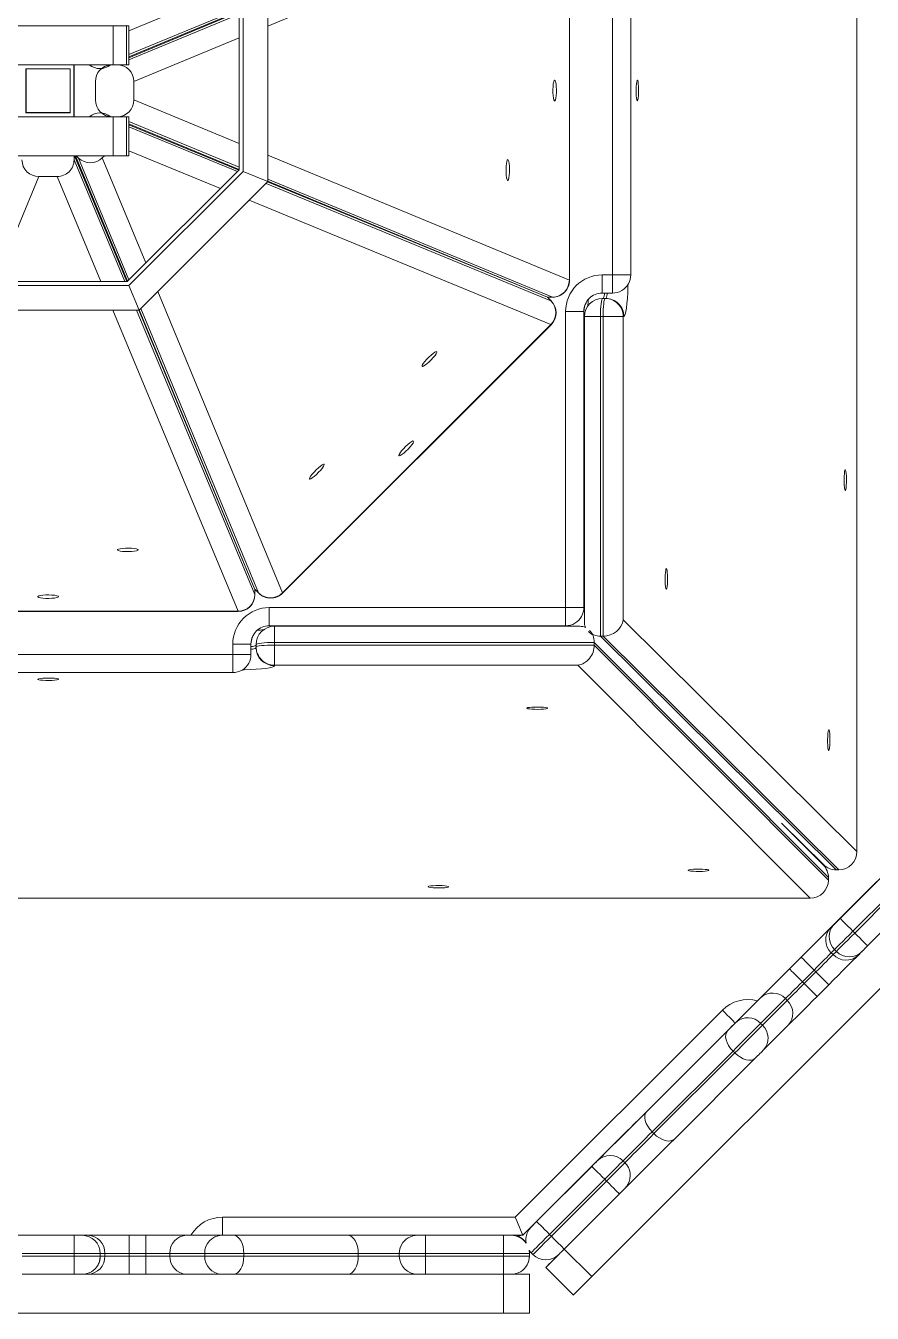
# Model space of a CAD drawing. Header units: millimetres. Extents: x -12977 to 11786, y -11805 to 10558.
# Drawn here: x -715 to -389.5, y 893.8 to 1389.2 of the extents above; entities that cross this region are included whole.
import ezdxf

# ---------------------------------------------------------------- set-up
doc = ezdxf.new("R2010")
doc.units = ezdxf.units.MM
doc.layers.add('DIKOM_ОБЪЕКТ', color=7, linetype='Continuous')

msp = doc.modelspace()

# ---------------------------------------------------------------- linework, layer by layer
at = {"layer": 'DIKOM_ОБЪЕКТ', "color": 7, "linetype": 'Continuous', "lineweight": 15}
for p, q in [((-395.424, 1657.321), (-395.424, 1071.409)), ((-505.955, 1437.307), (-621.92, 1389.071)), ((-505.955, 1291.248), (-505.955, 1437.307)), ((-505.862, 1291.249), (-505.862, 1437.307)), ((-489.375, 1293.278), (-489.375, 1435.278)), ((-482.375, 1435.279), (-482.375, 1293.279)), ((-482.375, 1293.279), (-482.375, 1435.279)), ((-675.328, 1387.247), (-640.12, 1401.804)), ((-621.92, 1329.202), (-621.92, 1399.202)), ((-633.632, 1395.317), (-675.328, 1378.078)), ((-675.328, 1377.26), (-633.054, 1394.739)), ((-632.945, 1394.486), (-675.328, 1376.857)), ((-675.328, 1376.037), (-632.945, 1393.666)), ((-632.945, 1333.761), (-632.945, 1394.63)), ((-631.427, 1333.132), (-631.426, 1395.259)), ((-966.131, 1389.147), (-681.314, 1389.146)), ((-681.314, 1389.146), (-681.314, 1374.146)), ((-676.289, 1389.147), (-675.328, 1389.168)), ((-676.289, 1389.147), (-676.289, 1374.147)), ((-675.328, 1389.168), (-675.328, 1374.168)), ((-632.945, 1384.485), (-673.408, 1367.655)), ((-966.131, 1374.147), (-681.314, 1374.146)), ((-714.947, 1372.647), (-714.948, 1355.647)), ((-697.947, 1372.647), (-714.947, 1372.647)), ((-714.875, 1372.647), (-714.875, 1355.778)), ((-697.947, 1355.647), (-697.947, 1372.647)), ((-696.447, 1354.147), (-696.448, 1374.147)), ((-696.375, 1354.278), (-696.375, 1374.146)), ((-676.289, 1374.147), (-675.328, 1374.168)), ((-688.194, 1360.687), (-688.194, 1367.655)), ((-673.408, 1360.686), (-673.408, 1367.655)), ((-673.408, 1360.686), (-632.945, 1343.907)), ((-966.131, 1354.147), (-681.314, 1354.147)), ((-716.448, 1354.147), (-696.447, 1354.147)), ((-714.948, 1355.647), (-714.875, 1355.778)), ((-714.948, 1355.647), (-697.947, 1355.647)), ((-714.875, 1355.778), (-697.948, 1355.778)), ((-696.447, 1354.147), (-696.375, 1354.278)), ((-680.303, 1354.168), (-696.436, 1354.168)), ((-681.787, 1354.171), (-679.815, 1354.171)), ((-681.787, 1354.171), (-681.781, 1354.168)), ((-681.314, 1354.147), (-681.314, 1339.146)), ((-679.81, 1354.168), (-679.815, 1354.171)), ((-676.289, 1354.147), (-675.328, 1354.168)), ((-676.289, 1354.147), (-676.289, 1339.147)), ((-675.328, 1354.168), (-675.328, 1339.168)), ((-632.945, 1334.735), (-675.328, 1352.31)), ((-675.328, 1351.492), (-632.945, 1333.917)), ((-633.045, 1333.661), (-675.328, 1351.09)), ((-675.328, 1350.271), (-633.625, 1333.081)), ((-966.131, 1339.147), (-681.314, 1339.146)), ((-696.435, 1339.147), (-696.434, 1337.551)), ((-676.129, 1290.72), (-696.278, 1339.146)), ((-695.86, 1339.146), (-675.876, 1290.829)), ((-695.553, 1339.147), (-694.683, 1338.277)), ((-675.298, 1291.407), (-694.683, 1338.277)), ((-685.545, 1338.354), (-684.753, 1339.146)), ((-685.545, 1338.354), (-668.812, 1297.894)), ((-676.289, 1339.147), (-675.328, 1339.168)), ((-640.118, 1326.588), (-675.328, 1341.101)), ((-621.92, 1339.335), (-505.955, 1291.248)), ((-696.434, 1337.551), (-676.949, 1290.72)), ((-675.986, 1290.72), (-632.945, 1333.761)), ((-675.357, 1289.201), (-631.427, 1333.132)), ((-631.427, 1333.132), (-621.92, 1329.202)), ((-709.918, 1331.144), (-726.71, 1290.72)), ((-709.918, 1331.144), (-702.951, 1331.144)), ((-686.131, 1290.72), (-702.951, 1331.144)), ((-671.417, 1279.704), (-621.92, 1329.202)), ((-622.589, 1328.532), (-513.017, 1283.368)), ((-514.411, 1284.762), (-622.009, 1329.113)), ((-512.439, 1284.764), (-621.92, 1330.163)), ((-621.92, 1329.346), (-514.41, 1284.765)), ((-513.018, 1274.198), (-629.083, 1322.039)), ((-493.375, 1293.278), (-489.375, 1293.278)), ((-482.375, 1293.279), (-482.375, 1293.279)), ((-737.485, 1289.201), (-675.357, 1289.201)), ((-736.855, 1290.719), (-675.986, 1290.72)), ((-675.357, 1289.201), (-671.417, 1279.704)), ((-505.955, 1291.248), (-505.862, 1291.249)), ((-483.242, 1289.905), (-483.242, 1289.905)), ((-664.252, 1286.87), (-616.296, 1170.92)), ((-513.017, 1283.368), (-514.411, 1284.762)), ((-514.411, 1284.762), (-514.346, 1284.719)), ((-514.41, 1284.765), (-512.439, 1284.764)), ((-514.334, 1284.749), (-514.41, 1284.765)), ((-512.952, 1283.325), (-514.346, 1284.719)), ((-514.334, 1284.749), (-512.362, 1284.749)), ((-513.017, 1283.368), (-512.952, 1283.325)), ((-512.362, 1284.749), (-512.439, 1284.764)), ((-489.375, 1286.279), (-493.375, 1286.279)), ((-493.19, 1284.279), (-492.196, 1284.279)), ((-492.964, 1284.279), (-493.19, 1284.279)), ((-491.97, 1284.279), (-492.964, 1284.279)), ((-492.196, 1284.279), (-491.97, 1284.279)), ((-741.417, 1279.704), (-671.417, 1279.704)), ((-633.347, 1163.857), (-681.548, 1279.705)), ((-672.366, 1279.704), (-626.862, 1170.341)), ((-626.862, 1172.312), (-671.545, 1279.704)), ((-671.317, 1279.805), (-626.86, 1172.313)), ((-625.466, 1170.919), (-670.739, 1280.383)), ((-507.375, 1165.279), (-507.375, 1279.278)), ((-500.375, 1279.279), (-500.375, 1165.279)), ((-500.375, 1279.279), (-500.375, 1279.279)), ((-500.374, 1165.279), (-500.375, 1279.279)), ((-616.296, 1170.92), (-513.018, 1274.198)), ((-616.231, 1170.854), (-512.952, 1274.133)), ((-513.018, 1274.198), (-512.952, 1274.133)), ((-500.19, 1277.279), (-500.19, 1159.827)), ((-492.989, 1277.278), (-493.983, 1277.278)), ((-493.983, 1277.278), (-493.983, 1154.278)), ((-492.989, 1154.278), (-492.989, 1277.278)), ((-485.241, 1277.279), (-485.241, 1160.536)), ((-485.015, 1277.279), (-485.241, 1277.279)), ((-500.375, 1261.976), (-500.19, 1262.349)), ((-626.862, 1170.341), (-626.862, 1172.312)), ((-626.862, 1172.312), (-626.846, 1172.236)), ((-626.862, 1170.341), (-626.847, 1170.264)), ((-626.86, 1172.313), (-625.466, 1170.919)), ((-626.817, 1172.248), (-626.86, 1172.313)), ((-626.847, 1170.264), (-626.846, 1172.236)), ((-626.817, 1172.248), (-625.423, 1170.854)), ((-625.423, 1170.854), (-625.466, 1170.919)), ((-616.296, 1170.92), (-616.231, 1170.854)), ((-621.375, 1165.278), (-507.375, 1165.279)), ((-500.375, 1165.279), (-500.374, 1165.279)), ((-779.405, 1163.857), (-633.347, 1163.857)), ((-779.404, 1163.764), (-633.346, 1163.764)), ((-633.347, 1163.857), (-633.346, 1163.764)), ((-501.242, 1161.905), (-501.242, 1161.905)), ((-485.241, 1160.536), (-395.424, 1071.409)), ((-507.375, 1158.279), (-621.375, 1158.279)), ((-501.924, 1158.094), (-619.375, 1158.094)), ((-604.584, 1158.094), (-604.21, 1158.279)), ((-604.581, 1158.094), (-604.207, 1158.279)), ((-497.313, 907.858), (-249.826, 1155.346)), ((-635.375, 1147.278), (-635.375, 1151.278)), ((-628.375, 1151.279), (-628.375, 1147.279)), ((-628.375, 1151.279), (-628.375, 1151.279)), ((-628.375, 1147.279), (-628.375, 1151.279)), ((-626.375, 1150.101), (-626.375, 1151.094)), ((-626.375, 1149.875), (-626.375, 1150.101)), ((-496.375, 1151.886), (-619.375, 1151.886)), ((-619.375, 1151.886), (-619.375, 1150.892)), ((-619.375, 1150.892), (-496.375, 1150.892)), ((-406.327, 1061.41), (-496.375, 1151.886)), ((-496.375, 1151.886), (-496.375, 1150.892)), ((-496.375, 1150.892), (-406.327, 1060.417)), ((-493.983, 1154.278), (-492.989, 1154.278)), ((-493.983, 1154.278), (-403.372, 1064.365)), ((-402.379, 1064.365), (-492.989, 1154.278)), ((-777.375, 1147.279), (-635.375, 1147.278)), ((-628.375, 1147.279), (-628.375, 1147.279)), ((-635.375, 1140.279), (-777.375, 1140.279)), ((-629.242, 1143.905), (-629.241, 1143.905)), ((-502.631, 1143.146), (-619.375, 1143.146)), ((-619.375, 1143.146), (-619.375, 1142.919)), ((-413.372, 1053.462), (-502.631, 1143.146)), ((-355.183, 1092.415), (-434.379, 1013.219)), ((-424.367, 1082.381), (-408.24, 1066.378)), ((-408.347, 1066.285), (-424.367, 1082.381)), ((-406.327, 1061.41), (-406.327, 1060.417)), ((-403.372, 1064.365), (-402.379, 1064.365)), ((-401.857, 1045.737), (-387.715, 1059.879)), ((-413.372, 1053.462), (-999.283, 1053.462)), ((-382.766, 1054.928), (-396.908, 1040.786)), ((-396.201, 1040.079), (-382.059, 1054.221)), ((-405.53, 1042.066), (-401.665, 1045.93)), ((-377.109, 1049.272), (-391.251, 1035.13)), ((-405.162, 1042.04), (-405.162, 1042.04)), ((-403.978, 1043.616), (-403.978, 1043.616)), ((-396.908, 1040.786), (-396.201, 1040.079)), ((-421.305, 1026.291), (-416.81, 1030.786)), ((-403.979, 1033.717), (-405.225, 1032.471)), ((-405.225, 1032.471), (-404.518, 1031.764)), ((-404.518, 1031.764), (-403.272, 1033.01)), ((-403.271, 1033.009), (-403.979, 1033.716)), ((-393.459, 1032.924), (-394.923, 1031.46)), ((-411.861, 1025.836), (-416.356, 1021.341)), ((-411.154, 1025.129), (-411.861, 1025.836)), ((-416.356, 1021.341), (-415.649, 1020.634)), ((-415.649, 1020.634), (-411.154, 1025.129)), ((-406.203, 1020.18), (-410.698, 1015.685)), ((-441.904, 1005.69), (-432.403, 1015.194)), ((-422.883, 1014.813), (-432.385, 1005.31)), ((-431.678, 1004.603), (-422.177, 1014.106)), ((-422.177, 1014.106), (-422.883, 1014.813)), ((-526.727, 930.771), (-447.106, 1010.392)), ((-442.156, 1005.443), (-523.827, 923.772)), ((-476.186, 971.41), (-445.095, 1002.499)), ((-444.277, 1003.321), (-444.277, 1003.322)), ((-432.385, 1005.31), (-431.678, 1004.603)), ((-421.796, 1004.587), (-431.297, 995.084)), ((-443.022, 994.672), (-474.113, 963.583)), ((-473.406, 962.876), (-442.316, 993.965)), ((-434.488, 991.892), (-465.579, 960.804)), ((-442.316, 993.965), (-443.022, 994.672)), ((-474.113, 963.583), (-473.406, 962.876)), ((-495.195, 952.399), (-495.194, 952.401)), ((-485.295, 952.401), (-485.296, 952.399)), ((-485.296, 952.399), (-484.589, 951.692)), ((-484.587, 951.694), (-485.295, 952.401)), ((-484.589, 951.692), (-484.587, 951.694)), ((-518.53, 929.064), (-497.317, 950.277)), ((-492.368, 945.327), (-513.581, 924.113)), ((-512.873, 923.406), (-491.66, 944.619)), ((-491.66, 944.619), (-492.368, 945.327)), ((-483.406, 943.368), (-483.404, 943.37)), ((-486.71, 939.67), (-507.924, 918.457)), ((-639.327, 930.771), (-526.727, 930.771)), ((-520.645, 926.954), (-520.651, 926.943)), ((-650.328, 923.77), (-762.328, 923.77)), ((-716.333, 923.761), (-696.333, 923.761)), ((-696.602, 923.763), (-691.134, 923.765)), ((-693.333, 923.761), (-693.333, 923.761)), ((-675.18, 923.766), (-668.823, 923.766)), ((-653.13, 923.765), (-639.698, 923.761)), ((-523.827, 923.772), (-639.327, 923.772)), ((-636.327, 923.772), (-636.327, 923.772)), ((-635.185, 923.761), (-591.212, 923.765)), ((-564.332, 923.763), (-564.333, 923.761)), ((-561.333, 923.761), (-531.333, 923.761)), ((-528.333, 923.761), (-528.327, 923.772)), ((-526.745, 923.772), (-526.745, 923.593)), ((-521.793, 925.443), (-521.834, 925.367)), ((-513.581, 924.113), (-512.873, 923.406)), ((-696.334, 916.76), (-716.334, 916.76)), ((-696.334, 915.76), (-696.334, 916.76)), ((-684.565, 916.764), (-686.333, 916.764)), ((-686.333, 916.761), (-686.333, 915.761)), ((-686.333, 916.761), (-686.333, 916.761)), ((-686.333, 915.761), (-686.333, 916.761)), ((-684.565, 915.765), (-684.565, 916.764)), ((-675.18, 916.765), (-675.18, 915.765)), ((-668.823, 916.765), (-675.18, 916.765)), ((-668.823, 915.765), (-668.823, 916.765)), ((-646.16, 916.761), (-659.592, 916.765)), ((-659.592, 916.765), (-659.592, 915.765)), ((-646.16, 915.761), (-646.16, 916.761)), ((-587.144, 916.764), (-631.117, 916.761)), ((-631.117, 916.761), (-631.117, 915.761)), ((-587.144, 915.764), (-587.144, 916.764)), ((-571.333, 915.761), (-571.333, 916.761)), ((-570.466, 920.135), (-570.887, 919.154)), ((-570.465, 920.137), (-570.466, 920.135)), ((-531.334, 916.76), (-561.334, 916.76)), ((-561.334, 916.76), (-561.334, 915.76)), ((-531.334, 915.76), (-531.334, 916.76)), ((-521.441, 917.986), (-521.333, 916.761)), ((-521.371, 917.888), (-520.651, 917.043)), ((-521.371, 917.887), (-521.292, 916.836)), ((-521.292, 916.836), (-521.333, 916.761)), ((-521.333, 916.761), (-521.333, 915.761)), ((-521.291, 915.836), (-521.292, 916.836)), ((-519.944, 916.336), (-520.651, 917.043)), ((-507.918, 918.463), (-497.313, 907.858)), ((-716.334, 915.76), (-696.334, 915.76)), ((-687.2, 912.387), (-686.855, 913.193)), ((-687.2, 912.387), (-687.2, 912.387)), ((-686.333, 915.764), (-684.565, 915.765)), ((-686.333, 915.761), (-686.333, 915.761)), ((-675.18, 915.765), (-668.823, 915.765)), ((-659.592, 915.765), (-646.16, 915.761)), ((-631.117, 915.761), (-587.144, 915.764)), ((-561.334, 915.76), (-531.334, 915.76)), ((-522.2, 912.387), (-522.159, 912.462)), ((-521.333, 915.761), (-521.291, 915.836)), ((-696.333, 908.76), (-716.333, 908.761)), ((-691.134, 908.765), (-693.117, 908.764)), ((-668.823, 908.766), (-675.18, 908.766)), ((-639.698, 908.761), (-653.13, 908.765)), ((-591.212, 908.765), (-635.185, 908.761)), ((-531.333, 908.761), (-561.333, 908.761)), ((-531.329, 893.768), (-531.329, 908.761)), ((-521.328, 908.769), (-521.329, 893.769)), ((-521.321, 908.783), (-521.328, 908.769)), ((-521.321, 893.783), (-521.321, 908.783)), ((-514.99, 911.395), (-514.982, 911.409)), ((-504.383, 900.788), (-514.99, 911.395)), ((-881.329, 893.768), (-531.329, 893.768)), ((-521.321, 893.783), (-521.329, 893.769))]:
    msp.add_line(p, q, dxfattribs=at)
at = {"layer": 'DIKOM_ОБЪЕКТ', "color": 7, "linetype": 'Continuous', "lineweight": 15, "flags": 128}
for points in [[(-709.7, 1389.149), (-709.516, 1389.149), (-708.973, 1389.149), (-708.129, 1389.149), (-707.076, 1389.149), (-705.929, 1389.149), (-704.81, 1389.149), (-703.842, 1389.149), (-703.13, 1389.149), (-702.751, 1389.149), (-702.745, 1389.149), (-703.113, 1389.149), (-703.816, 1389.149), (-704.778, 1389.149), (-705.893, 1389.149), (-707.042, 1389.149), (-708.099, 1389.149), (-708.951, 1389.149), (-709.505, 1389.149), (-709.7, 1389.149)], [(-708.916, 1389.166), (-708.732, 1389.166), (-708.189, 1389.166), (-707.346, 1389.166), (-706.293, 1389.166), (-705.145, 1389.166), (-704.027, 1389.166), (-703.059, 1389.165), (-702.347, 1389.166), (-701.967, 1389.166), (-701.961, 1389.166), (-702.33, 1389.166), (-703.033, 1389.166), (-703.994, 1389.166), (-705.11, 1389.166), (-706.258, 1389.166), (-707.316, 1389.166), (-708.167, 1389.166), (-708.721, 1389.166), (-708.916, 1389.166)], [(-681.314, 1389.146), (-680.338, 1389.146), (-679.399, 1389.146), (-678.532, 1389.147), (-677.771, 1389.147), (-677.145, 1389.147), (-676.679, 1389.147), (-676.39, 1389.147), (-676.289, 1389.147)], [(-675.328, 1389.168), (-675.419, 1389.168), (-675.699, 1389.168), (-676.157, 1389.168), (-676.775, 1389.168), (-677.529, 1389.168), (-678.392, 1389.168), (-679.328, 1389.168), (-680.303, 1389.168)], [(-681.314, 1374.146), (-680.338, 1374.147), (-679.399, 1374.147), (-678.532, 1374.146), (-677.771, 1374.147), (-677.146, 1374.147), (-676.679, 1374.147), (-676.39, 1374.147), (-676.289, 1374.147)], [(-511.602, 1368.274), (-511.8, 1368.096), (-511.982, 1367.579), (-512.129, 1366.768), (-512.229, 1365.735), (-512.274, 1364.573), (-512.259, 1363.384), (-512.186, 1362.274), (-512.06, 1361.342), (-511.894, 1360.67), (-511.702, 1360.319), (-511.501, 1360.319), (-511.309, 1360.67), (-511.143, 1361.342), (-511.018, 1362.274), (-510.944, 1363.384), (-510.929, 1364.573), (-510.974, 1365.736), (-511.075, 1366.768), (-511.222, 1367.579), (-511.403, 1368.096), (-511.602, 1368.274)], [(-479.805, 1368.284), (-479.938, 1368.106), (-480.06, 1367.589), (-480.159, 1366.778), (-480.226, 1365.745), (-480.257, 1364.583), (-480.247, 1363.394), (-480.197, 1362.284), (-480.113, 1361.352), (-480.001, 1360.68), (-479.873, 1360.329), (-479.737, 1360.329), (-479.608, 1360.681), (-479.496, 1361.352), (-479.412, 1362.285), (-479.363, 1363.395), (-479.353, 1364.584), (-479.383, 1365.746), (-479.451, 1366.779), (-479.55, 1367.589), (-479.671, 1368.107), (-479.805, 1368.284)], [(-710.2, 1355.649), (-710.022, 1355.649), (-709.505, 1355.649), (-708.694, 1355.649), (-707.662, 1355.649), (-706.499, 1355.648), (-705.31, 1355.648), (-704.2, 1355.649), (-703.268, 1355.649), (-702.596, 1355.649), (-702.245, 1355.649), (-702.245, 1355.649), (-702.596, 1355.649), (-703.267, 1355.649), (-704.2, 1355.649), (-705.31, 1355.649), (-706.498, 1355.649), (-707.661, 1355.649), (-708.694, 1355.649), (-709.505, 1355.649), (-710.022, 1355.649), (-710.2, 1355.649)], [(-709.416, 1355.666), (-709.239, 1355.666), (-708.721, 1355.666), (-707.91, 1355.665), (-706.878, 1355.665), (-705.715, 1355.665), (-704.526, 1355.665), (-703.417, 1355.666), (-702.484, 1355.666), (-701.813, 1355.666), (-701.461, 1355.666), (-701.461, 1355.666), (-701.812, 1355.666), (-702.484, 1355.666), (-703.416, 1355.666), (-704.526, 1355.666), (-705.715, 1355.666), (-706.877, 1355.666), (-707.91, 1355.666), (-708.721, 1355.666), (-709.238, 1355.666), (-709.416, 1355.666)], [(-681.314, 1354.147), (-680.338, 1354.146), (-679.399, 1354.146), (-678.532, 1354.147), (-677.771, 1354.147), (-677.145, 1354.147), (-676.679, 1354.147), (-676.39, 1354.147), (-676.289, 1354.147)], [(-675.328, 1354.168), (-675.419, 1354.168), (-675.699, 1354.168), (-676.157, 1354.168), (-676.775, 1354.168), (-677.529, 1354.168), (-678.391, 1354.168), (-679.328, 1354.168), (-680.303, 1354.168)], [(-681.314, 1339.146), (-680.338, 1339.147), (-679.399, 1339.146), (-678.532, 1339.147), (-677.771, 1339.147), (-677.145, 1339.147), (-676.679, 1339.147), (-676.39, 1339.147), (-676.289, 1339.147)], [(-529.621, 1337.642), (-529.82, 1337.464), (-530.001, 1336.946), (-530.148, 1336.135), (-530.249, 1335.103), (-530.293, 1333.94), (-530.278, 1332.751), (-530.205, 1331.641), (-530.08, 1330.709), (-529.914, 1330.037), (-529.722, 1329.686), (-529.521, 1329.686), (-529.329, 1330.038), (-529.163, 1330.71), (-529.037, 1331.642), (-528.964, 1332.752), (-528.949, 1333.941), (-528.994, 1335.103), (-529.094, 1336.136), (-529.241, 1336.947), (-529.422, 1337.464), (-529.621, 1337.642)], [(-493.375, 1293.278), (-493.375, 1291.913), (-493.375, 1290.6), (-493.375, 1289.39), (-493.375, 1288.329), (-493.375, 1287.459), (-493.375, 1286.812), (-493.375, 1286.414), (-493.375, 1286.279)], [(-489.375, 1293.278), (-488.01, 1293.278), (-486.696, 1293.278), (-485.486, 1293.279), (-484.425, 1293.279), (-483.555, 1293.279), (-482.908, 1293.279), (-482.509, 1293.279), (-482.375, 1293.279)], [(-489.375, 1293.278), (-489.375, 1291.913), (-489.375, 1290.6), (-489.375, 1289.39), (-489.375, 1288.329), (-489.375, 1287.459), (-489.375, 1286.812), (-489.375, 1286.414), (-489.375, 1286.279)], [(-483.441, 1289.565), (-483.453, 1288.85), (-483.525, 1286.492), (-483.642, 1284.281), (-483.8, 1282.281), (-483.996, 1280.556), (-484.222, 1279.156), (-484.472, 1278.124), (-484.74, 1277.492), (-485.015, 1277.279)], [(-493.19, 1284.279), (-493.345, 1284.145), (-493.493, 1283.746), (-493.63, 1283.099), (-493.751, 1282.228), (-493.849, 1281.167), (-493.922, 1279.957), (-493.967, 1278.644), (-493.983, 1277.278)], [(-492.989, 1277.278), (-492.974, 1278.644), (-492.929, 1279.957), (-492.856, 1281.167), (-492.757, 1282.228), (-492.637, 1283.099), (-492.5, 1283.746), (-492.351, 1284.144), (-492.196, 1284.279)], [(-507.375, 1279.278), (-506.01, 1279.278), (-504.696, 1279.278), (-503.486, 1279.279), (-502.425, 1279.279), (-501.555, 1279.279), (-500.908, 1279.279), (-500.509, 1279.279), (-500.375, 1279.279)], [(-493.983, 1277.278), (-495.325, 1277.278), (-496.584, 1277.278), (-497.713, 1277.278), (-498.668, 1277.279), (-499.413, 1277.279), (-499.919, 1277.279), (-500.166, 1277.279), (-500.19, 1277.279)], [(-492.989, 1277.278), (-491.617, 1277.278), (-490.267, 1277.278), (-488.992, 1277.278), (-487.839, 1277.278), (-486.854, 1277.279), (-486.074, 1277.279), (-485.53, 1277.279), (-485.241, 1277.279)], [(-556.913, 1263.753), (-557.179, 1263.768), (-557.673, 1263.53), (-558.351, 1263.06), (-559.152, 1262.401), (-560.006, 1261.611), (-560.836, 1260.759), (-561.569, 1259.923), (-562.139, 1259.175), (-562.497, 1258.583), (-562.61, 1258.199), (-562.468, 1258.057), (-562.083, 1258.17), (-561.491, 1258.527), (-560.743, 1259.098), (-559.906, 1259.831), (-559.055, 1260.661), (-558.264, 1261.515), (-557.605, 1262.316), (-557.136, 1262.993), (-556.898, 1263.487), (-556.913, 1263.753)], [(-565.822, 1229.375), (-566.088, 1229.39), (-566.582, 1229.152), (-567.26, 1228.682), (-568.06, 1228.023), (-568.914, 1227.233), (-569.744, 1226.381), (-570.477, 1225.545), (-571.048, 1224.797), (-571.405, 1224.205), (-571.518, 1223.821), (-571.376, 1223.679), (-570.992, 1223.792), (-570.399, 1224.149), (-569.651, 1224.72), (-568.815, 1225.453), (-567.963, 1226.283), (-567.173, 1227.137), (-566.514, 1227.938), (-566.045, 1228.615), (-565.807, 1229.109), (-565.822, 1229.375)], [(-600.218, 1220.449), (-600.484, 1220.463), (-600.978, 1220.225), (-601.655, 1219.756), (-602.457, 1219.097), (-603.31, 1218.306), (-604.14, 1217.455), (-604.873, 1216.618), (-605.444, 1215.871), (-605.801, 1215.278), (-605.914, 1214.894), (-605.772, 1214.752), (-605.388, 1214.865), (-604.795, 1215.223), (-604.047, 1215.793), (-603.21, 1216.527), (-602.359, 1217.357), (-601.569, 1218.21), (-600.91, 1219.011), (-600.44, 1219.689), (-600.203, 1220.183), (-600.218, 1220.449)], [(-399.841, 1218.361), (-399.975, 1218.183), (-400.096, 1217.666), (-400.196, 1216.855), (-400.263, 1215.822), (-400.293, 1214.659), (-400.283, 1213.47), (-400.233, 1212.36), (-400.149, 1211.428), (-400.038, 1210.757), (-399.909, 1210.406), (-399.773, 1210.406), (-399.645, 1210.757), (-399.533, 1211.429), (-399.449, 1212.361), (-399.399, 1213.471), (-399.389, 1214.66), (-399.419, 1215.823), (-399.487, 1216.855), (-399.586, 1217.666), (-399.708, 1218.183), (-399.841, 1218.361)], [(-671.763, 1187.5), (-671.941, 1187.698), (-672.458, 1187.879), (-673.269, 1188.026), (-674.302, 1188.127), (-675.464, 1188.171), (-676.653, 1188.156), (-677.763, 1188.083), (-678.695, 1187.958), (-679.367, 1187.792), (-679.718, 1187.6), (-679.719, 1187.399), (-679.367, 1187.208), (-678.695, 1187.042), (-677.763, 1186.917), (-676.653, 1186.843), (-675.464, 1186.828), (-674.301, 1186.873), (-673.269, 1186.973), (-672.458, 1187.12), (-671.941, 1187.301), (-671.763, 1187.5)], [(-468.658, 1180.281), (-468.791, 1180.103), (-468.913, 1179.586), (-469.012, 1178.775), (-469.079, 1177.742), (-469.109, 1176.58), (-469.099, 1175.391), (-469.05, 1174.281), (-468.966, 1173.349), (-468.854, 1172.677), (-468.725, 1172.326), (-468.59, 1172.326), (-468.461, 1172.678), (-468.349, 1173.349), (-468.265, 1174.282), (-468.216, 1175.392), (-468.206, 1176.581), (-468.236, 1177.743), (-468.303, 1178.776), (-468.402, 1179.587), (-468.524, 1180.104), (-468.658, 1180.281)], [(-702.378, 1169.498), (-702.555, 1169.696), (-703.073, 1169.877), (-703.884, 1170.025), (-704.917, 1170.125), (-706.079, 1170.17), (-707.268, 1170.155), (-708.378, 1170.081), (-709.31, 1169.956), (-709.982, 1169.79), (-710.333, 1169.598), (-710.333, 1169.398), (-709.982, 1169.206), (-709.31, 1169.04), (-708.377, 1168.915), (-707.267, 1168.841), (-706.078, 1168.826), (-704.916, 1168.871), (-703.884, 1168.971), (-703.072, 1169.118), (-702.555, 1169.3), (-702.378, 1169.498)], [(-621.375, 1165.278), (-621.375, 1163.913), (-621.375, 1162.6), (-621.375, 1161.39), (-621.375, 1160.329), (-621.375, 1159.459), (-621.375, 1158.812), (-621.375, 1158.414), (-621.375, 1158.279)], [(-507.375, 1165.279), (-506.009, 1165.278), (-504.696, 1165.278), (-503.486, 1165.279), (-502.425, 1165.279), (-501.555, 1165.279), (-500.908, 1165.279), (-500.509, 1165.279), (-500.375, 1165.279)], [(-507.375, 1165.279), (-507.375, 1163.913), (-507.375, 1162.6), (-507.375, 1161.39), (-507.375, 1160.329), (-507.375, 1159.459), (-507.375, 1158.812), (-507.375, 1158.414), (-507.375, 1158.279)], [(-619.375, 1151.886), (-619.375, 1153.227), (-619.375, 1154.487), (-619.375, 1155.616), (-619.375, 1156.572), (-619.375, 1157.317), (-619.375, 1157.823), (-619.375, 1158.07), (-619.375, 1158.094)], [(-635.375, 1151.278), (-634.009, 1151.278), (-632.696, 1151.278), (-631.486, 1151.279), (-630.425, 1151.279), (-629.555, 1151.279), (-628.908, 1151.279), (-628.509, 1151.279), (-628.375, 1151.279)], [(-619.375, 1151.886), (-620.741, 1151.871), (-622.054, 1151.826), (-623.264, 1151.753), (-624.325, 1151.654), (-625.195, 1151.534), (-625.842, 1151.397), (-626.24, 1151.249), (-626.375, 1151.094)], [(-626.375, 1150.101), (-626.24, 1150.255), (-625.842, 1150.404), (-625.195, 1150.54), (-624.325, 1150.66), (-623.264, 1150.759), (-622.054, 1150.832), (-620.741, 1150.877), (-619.375, 1150.892)], [(-619.375, 1150.892), (-619.375, 1149.52), (-619.375, 1148.171), (-619.375, 1146.895), (-619.375, 1145.743), (-619.375, 1144.758), (-619.375, 1143.978), (-619.375, 1143.434), (-619.375, 1143.146)], [(-635.375, 1147.278), (-634.01, 1147.278), (-632.696, 1147.278), (-631.486, 1147.279), (-630.425, 1147.279), (-629.554, 1147.279), (-628.908, 1147.279), (-628.509, 1147.279), (-628.375, 1147.279)], [(-635.375, 1147.278), (-635.375, 1145.913), (-635.375, 1144.6), (-635.375, 1143.389), (-635.375, 1142.329), (-635.375, 1141.458), (-635.375, 1140.812), (-635.375, 1140.414), (-635.375, 1140.279)], [(-619.375, 1142.919), (-619.587, 1142.644), (-620.219, 1142.378), (-621.25, 1142.128), (-622.649, 1141.902), (-624.375, 1141.706), (-626.374, 1141.548), (-628.586, 1141.432), (-630.943, 1141.36), (-631.657, 1141.348)], [(-702.372, 1137.717), (-702.55, 1137.85), (-703.067, 1137.972), (-703.878, 1138.071), (-704.911, 1138.138), (-706.073, 1138.168), (-707.262, 1138.158), (-708.372, 1138.109), (-709.304, 1138.025), (-709.976, 1137.913), (-710.327, 1137.784), (-710.327, 1137.65), (-709.976, 1137.521), (-709.304, 1137.409), (-708.372, 1137.325), (-707.262, 1137.276), (-706.073, 1137.266), (-704.91, 1137.296), (-703.878, 1137.363), (-703.067, 1137.462), (-702.55, 1137.584), (-702.372, 1137.717)], [(-514.352, 1126.586), (-514.53, 1126.72), (-515.048, 1126.841), (-515.858, 1126.94), (-516.891, 1127.007), (-518.054, 1127.037), (-519.243, 1127.027), (-520.353, 1126.978), (-521.285, 1126.894), (-521.956, 1126.783), (-522.308, 1126.654), (-522.308, 1126.519), (-521.956, 1126.39), (-521.284, 1126.279), (-520.352, 1126.195), (-519.242, 1126.145), (-518.053, 1126.135), (-516.891, 1126.165), (-515.858, 1126.233), (-515.047, 1126.332), (-514.53, 1126.453), (-514.352, 1126.586)], [(-406.185, 1118.29), (-406.319, 1118.112), (-406.44, 1117.594), (-406.54, 1116.784), (-406.607, 1115.751), (-406.637, 1114.588), (-406.627, 1113.399), (-406.578, 1112.29), (-406.493, 1111.357), (-406.382, 1110.686), (-406.253, 1110.335), (-406.118, 1110.335), (-405.989, 1110.686), (-405.877, 1111.358), (-405.793, 1112.29), (-405.744, 1113.4), (-405.734, 1114.589), (-405.763, 1115.752), (-405.831, 1116.784), (-405.93, 1117.595), (-406.052, 1118.112), (-406.185, 1118.29)], [(-452.268, 1064.207), (-452.446, 1064.341), (-452.963, 1064.462), (-453.774, 1064.561), (-454.807, 1064.628), (-455.969, 1064.658), (-457.158, 1064.648), (-458.268, 1064.599), (-459.2, 1064.515), (-459.872, 1064.403), (-460.223, 1064.274), (-460.224, 1064.14), (-459.872, 1064.011), (-459.2, 1063.899), (-458.268, 1063.815), (-457.158, 1063.766), (-455.969, 1063.756), (-454.807, 1063.786), (-453.774, 1063.853), (-452.963, 1063.952), (-452.446, 1064.074), (-452.268, 1064.207)], [(-552.33, 1057.872), (-552.508, 1058.006), (-553.025, 1058.127), (-553.836, 1058.226), (-554.869, 1058.293), (-556.031, 1058.323), (-557.22, 1058.313), (-558.33, 1058.264), (-559.262, 1058.18), (-559.934, 1058.069), (-560.285, 1057.94), (-560.285, 1057.805), (-559.933, 1057.676), (-559.262, 1057.565), (-558.33, 1057.48), (-557.22, 1057.431), (-556.03, 1057.421), (-554.868, 1057.451), (-553.836, 1057.519), (-553.025, 1057.617), (-552.507, 1057.739), (-552.33, 1057.872)], [(-403.978, 1043.616), (-403.938, 1043.656), (-403.817, 1043.777), (-403.621, 1043.973), (-403.357, 1044.237), (-403.036, 1044.558), (-402.669, 1044.925), (-402.271, 1045.322), (-401.857, 1045.737)], [(-401.18, 1046.414), (-401.415, 1046.18), (-401.941, 1045.653), (-402.647, 1044.947), (-403.521, 1044.074)], [(-401.857, 1045.737), (-401.762, 1045.641), (-401.481, 1045.359), (-401.023, 1044.902), (-400.408, 1044.286), (-399.658, 1043.536), (-398.802, 1042.68), (-397.874, 1041.752), (-396.908, 1040.786)], [(-400.949, 1046.646), (-400.931, 1046.664), (-401.076, 1046.518), (-401.18, 1046.414)], [(-416.81, 1030.786), (-414.987, 1032.61), (-413.205, 1034.391), (-411.508, 1036.088), (-409.933, 1037.663), (-408.517, 1039.079), (-407.293, 1040.303), (-406.29, 1041.306), (-405.53, 1042.066)], [(-403.978, 1043.616), (-404.849, 1042.555), (-405.163, 1042.037)], [(-403.978, 1043.616), (-404.849, 1042.555), (-405.162, 1042.04)], [(-396.908, 1040.786), (-398.288, 1039.407), (-399.614, 1038.08), (-400.836, 1036.858), (-401.908, 1035.786), (-402.787, 1034.907), (-403.441, 1034.254), (-403.843, 1033.852), (-403.979, 1033.716)], [(-403.271, 1033.009), (-403.136, 1033.145), (-402.733, 1033.547), (-402.08, 1034.2), (-401.201, 1035.079), (-400.129, 1036.151), (-398.907, 1037.373), (-397.58, 1038.699), (-396.201, 1040.079)], [(-396.201, 1040.079), (-395.235, 1039.113), (-394.307, 1038.185), (-393.451, 1037.329), (-392.701, 1036.579), (-392.085, 1035.964), (-391.628, 1035.506), (-391.346, 1035.225), (-391.251, 1035.13)], [(-416.81, 1030.786), (-416.715, 1030.691), (-416.433, 1030.409), (-415.976, 1029.952), (-415.361, 1029.336), (-414.61, 1028.586), (-413.755, 1027.73), (-412.826, 1026.802), (-411.861, 1025.836)], [(-405.225, 1032.471), (-405.672, 1032.024), (-406.263, 1031.434), (-406.983, 1030.714), (-407.815, 1029.881), (-408.742, 1028.955), (-409.741, 1027.956), (-410.788, 1026.908), (-411.861, 1025.836)], [(-411.154, 1025.129), (-410.081, 1026.201), (-409.033, 1027.249), (-408.035, 1028.247), (-407.108, 1029.174), (-406.275, 1030.007), (-405.555, 1030.726), (-404.965, 1031.317), (-404.518, 1031.764)], [(-394.923, 1031.46), (-395.683, 1030.7), (-396.687, 1029.696), (-397.911, 1028.472), (-399.326, 1027.057), (-400.901, 1025.482), (-402.599, 1023.784), (-404.38, 1022.003), (-406.203, 1020.18)], [(-391.251, 1035.13), (-391.665, 1034.716), (-392.063, 1034.318), (-392.429, 1033.951), (-392.751, 1033.63), (-393.014, 1033.366), (-393.211, 1033.17), (-393.331, 1033.049), (-393.372, 1033.009)], [(-432.403, 1015.194), (-431.606, 1015.99), (-430.586, 1017.01), (-429.367, 1018.229), (-427.974, 1019.622), (-426.437, 1021.16), (-424.789, 1022.807), (-423.066, 1024.53), (-421.305, 1026.291)], [(-421.305, 1026.291), (-421.21, 1026.196), (-420.928, 1025.914), (-420.471, 1025.457), (-419.855, 1024.841), (-419.106, 1024.091), (-418.25, 1023.235), (-417.321, 1022.306), (-416.356, 1021.341)], [(-416.356, 1021.341), (-417.392, 1020.305), (-418.405, 1019.291), (-419.374, 1018.322), (-420.279, 1017.418), (-421.098, 1016.598), (-421.815, 1015.881), (-422.415, 1015.281), (-422.883, 1014.813)], [(-422.177, 1014.106), (-421.708, 1014.574), (-421.108, 1015.174), (-420.391, 1015.891), (-419.571, 1016.711), (-418.667, 1017.615), (-417.698, 1018.584), (-416.684, 1019.598), (-415.649, 1020.634)], [(-415.649, 1020.634), (-414.683, 1019.668), (-413.754, 1018.74), (-412.898, 1017.884), (-412.148, 1017.134), (-411.533, 1016.519), (-411.076, 1016.061), (-410.794, 1015.78), (-410.698, 1015.685)], [(-411.154, 1025.129), (-410.188, 1024.163), (-409.259, 1023.235), (-408.404, 1022.379), (-407.653, 1021.629), (-407.038, 1021.013), (-406.58, 1020.556), (-406.299, 1020.275), (-406.203, 1020.18)], [(-410.698, 1015.685), (-412.459, 1013.924), (-414.182, 1012.201), (-415.83, 1010.553), (-417.367, 1009.016), (-418.76, 1007.622), (-419.98, 1006.403), (-420.999, 1005.384), (-421.796, 1004.587)], [(-434.379, 1013.219), (-436.098, 1011.5), (-437.765, 1009.834), (-439.329, 1008.27), (-440.742, 1006.857), (-441.962, 1005.636), (-442.952, 1004.647), (-443.681, 1003.918), (-444.127, 1003.472), (-444.277, 1003.321)], [(-442.156, 1005.443), (-442.251, 1005.538), (-442.533, 1005.819), (-442.991, 1006.277), (-443.606, 1006.892), (-444.356, 1007.642), (-445.212, 1008.498), (-446.14, 1009.426), (-447.106, 1010.392)], [(-445.095, 1002.499), (-444.68, 1002.914), (-444.224, 1003.371), (-443.749, 1003.845), (-443.28, 1004.314), (-442.84, 1004.754), (-442.452, 1005.142), (-442.134, 1005.46), (-441.904, 1005.69)], [(-445.095, 1002.499), (-445.561, 1001.843), (-445.82, 1001.021), (-445.859, 1000.066), (-445.68, 999.015), (-445.288, 997.907), (-444.698, 996.785), (-443.933, 995.693), (-443.022, 994.672)], [(-432.385, 1005.31), (-433.054, 1004.641), (-433.955, 1003.739), (-435.053, 1002.641), (-436.305, 1001.39), (-437.66, 1000.035), (-439.064, 998.63), (-440.463, 997.231), (-441.8, 995.894), (-443.022, 994.672)], [(-442.316, 993.965), (-441.093, 995.187), (-439.756, 996.524), (-438.357, 997.923), (-436.953, 999.328), (-435.598, 1000.683), (-434.346, 1001.934), (-433.248, 1003.032), (-432.346, 1003.934), (-431.678, 1004.603)], [(-442.316, 993.965), (-441.295, 993.054), (-440.202, 992.29), (-439.081, 991.7), (-437.973, 991.307), (-436.921, 991.128), (-435.966, 991.168), (-435.145, 991.426), (-434.488, 991.892)], [(-431.297, 995.084), (-431.528, 994.853), (-431.846, 994.536), (-432.234, 994.147), (-432.673, 993.707), (-433.142, 993.239), (-433.617, 992.764), (-434.073, 992.308), (-434.488, 991.892)], [(-495.194, 952.401), (-495.066, 952.529), (-494.684, 952.911), (-494.058, 953.537), (-493.2, 954.396), (-492.127, 955.468), (-490.865, 956.731), (-489.438, 958.158), (-487.878, 959.718), (-486.218, 961.378), (-484.493, 963.103), (-482.74, 964.856), (-480.996, 966.6), (-479.298, 968.297), (-477.684, 969.912), (-476.186, 971.41)], [(-476.186, 971.41), (-476.652, 970.754), (-476.91, 969.932), (-476.95, 968.977), (-476.77, 967.926), (-476.378, 966.818), (-475.788, 965.696), (-475.023, 964.604), (-474.113, 963.583)], [(-474.113, 963.583), (-475.333, 962.363), (-476.667, 961.029), (-478.062, 959.634), (-479.464, 958.232), (-480.817, 956.879), (-482.067, 955.628), (-483.166, 954.53), (-484.069, 953.627), (-484.741, 952.955), (-485.155, 952.541), (-485.295, 952.401)], [(-484.587, 951.694), (-484.448, 951.834), (-484.033, 952.248), (-483.362, 952.92), (-482.459, 953.823), (-481.361, 954.921), (-480.11, 956.172), (-478.757, 957.524), (-477.355, 958.926), (-475.96, 960.322), (-474.626, 961.656), (-473.406, 962.876)], [(-473.406, 962.876), (-472.385, 961.965), (-471.293, 961.201), (-470.171, 960.611), (-469.063, 960.219), (-468.012, 960.039), (-467.057, 960.079), (-466.235, 960.337), (-465.579, 960.804)], [(-465.579, 960.804), (-467.077, 959.306), (-468.692, 957.691), (-470.389, 955.993), (-472.133, 954.249), (-473.887, 952.496), (-475.612, 950.771), (-477.272, 949.111), (-478.831, 947.551), (-480.258, 946.124), (-481.521, 944.862), (-482.593, 943.789), (-483.451, 942.931), (-484.078, 942.304), (-484.459, 941.923), (-484.588, 941.794)], [(-497.317, 950.277), (-496.903, 950.691), (-496.505, 951.089), (-496.138, 951.456), (-495.817, 951.777), (-495.553, 952.041), (-495.357, 952.237), (-495.236, 952.358), (-495.195, 952.399)], [(-485.296, 952.399), (-485.432, 952.263), (-485.834, 951.86), (-486.488, 951.207), (-487.367, 950.327), (-488.439, 949.255), (-489.661, 948.033), (-490.988, 946.706), (-492.368, 945.327)], [(-491.66, 944.619), (-490.281, 945.999), (-488.954, 947.326), (-487.732, 948.548), (-486.66, 949.62), (-485.781, 950.499), (-485.127, 951.153), (-484.725, 951.555), (-484.589, 951.692)], [(-497.317, 950.277), (-497.222, 950.182), (-496.94, 949.9), (-496.483, 949.443), (-495.867, 948.827), (-495.117, 948.077), (-494.262, 947.221), (-493.333, 946.292), (-492.368, 945.327)], [(-491.66, 944.619), (-490.695, 943.654), (-489.766, 942.725), (-488.91, 941.87), (-488.16, 941.12), (-487.545, 940.504), (-487.087, 940.047), (-486.806, 939.766), (-486.71, 939.67)], [(-484.589, 941.792), (-484.629, 941.751), (-484.75, 941.631), (-484.946, 941.434), (-485.21, 941.171), (-485.531, 940.849), (-485.898, 940.482), (-486.296, 940.084), (-486.71, 939.67)], [(-483.406, 943.368), (-483.718, 942.853), (-484.589, 941.792)], [(-639.327, 923.772), (-639.327, 923.907), (-639.327, 924.305), (-639.327, 924.951), (-639.327, 925.822), (-639.327, 926.883), (-639.327, 928.093), (-639.327, 929.406), (-639.327, 930.771)], [(-520.651, 926.943), (-521.522, 925.882), (-521.836, 925.365)], [(-521.793, 925.443), (-521.48, 925.958), (-520.967, 926.633)], [(-520.651, 926.943), (-520.61, 926.984), (-520.49, 927.104), (-520.294, 927.3), (-520.03, 927.564), (-519.709, 927.886), (-519.342, 928.252), (-518.944, 928.65), (-518.53, 929.064)], [(-518.53, 929.064), (-518.435, 928.969), (-518.154, 928.687), (-517.696, 928.229), (-517.081, 927.614), (-516.331, 926.863), (-515.475, 926.007), (-514.546, 925.079), (-513.581, 924.113)], [(-697.588, 923.762), (-697.64, 923.762), (-697.568, 923.763), (-697.371, 923.763)], [(-693.98, 923.761), (-695.215, 923.762), (-696.214, 923.762), (-696.957, 923.762), (-697.436, 923.762), (-697.588, 923.762)], [(-697.371, 923.763), (-697.22, 923.763), (-696.602, 923.763)], [(-696.333, 923.761), (-696.333, 923.626), (-696.333, 923.227), (-696.333, 922.58), (-696.334, 921.71), (-696.334, 920.649), (-696.334, 919.439), (-696.334, 918.125), (-696.334, 916.76)], [(-696.333, 923.761), (-695.748, 923.761), (-695.185, 923.761), (-694.667, 923.761), (-694.212, 923.761), (-693.839, 923.761), (-693.561, 923.761), (-693.391, 923.761), (-693.333, 923.761)], [(-691.134, 923.765), (-690.059, 923.765), (-688.639, 923.765), (-686.908, 923.766), (-684.906, 923.766), (-682.678, 923.766), (-680.277, 923.766), (-677.758, 923.766), (-675.18, 923.766)], [(-675.18, 923.766), (-675.18, 923.631), (-675.18, 923.233), (-675.18, 922.586), (-675.18, 921.715), (-675.18, 920.654), (-675.18, 919.444), (-675.18, 918.131), (-675.18, 916.765)], [(-668.823, 923.766), (-666.333, 923.766), (-663.896, 923.766), (-661.566, 923.766), (-659.392, 923.766), (-657.422, 923.766), (-655.698, 923.765), (-654.257, 923.765), (-653.13, 923.765)], [(-668.823, 923.766), (-668.823, 923.631), (-668.823, 923.233), (-668.823, 922.586), (-668.823, 921.715), (-668.823, 920.654), (-668.823, 919.444), (-668.823, 918.131), (-668.823, 916.765)], [(-636.327, 923.772), (-636.54, 923.772), (-637.172, 923.771), (-638.203, 923.771), (-639.603, 923.771), (-641.329, 923.771), (-643.328, 923.771), (-645.54, 923.771), (-647.897, 923.771), (-650.328, 923.77)], [(-639.698, 923.761), (-639.372, 923.761), (-638.923, 923.761), (-638.374, 923.761), (-637.752, 923.761), (-637.089, 923.761), (-636.418, 923.761), (-635.772, 923.761), (-635.185, 923.761)], [(-635.185, 923.761), (-634.392, 923.627), (-633.628, 923.228), (-632.925, 922.581), (-632.308, 921.71), (-631.802, 920.65), (-631.426, 919.439), (-631.195, 918.126), (-631.117, 916.761)], [(-591.212, 923.765), (-589.093, 923.765), (-586.809, 923.765), (-584.408, 923.765), (-581.942, 923.765), (-579.463, 923.765), (-577.024, 923.765), (-574.676, 923.765), (-572.47, 923.765), (-570.453, 923.765), (-568.667, 923.764), (-567.151, 923.764), (-565.938, 923.764), (-565.052, 923.764), (-564.513, 923.763), (-564.332, 923.763)], [(-591.212, 923.765), (-590.418, 923.63), (-589.655, 923.232), (-588.952, 922.585), (-588.336, 921.714), (-587.829, 920.653), (-587.453, 919.443), (-587.222, 918.13), (-587.144, 916.764)], [(-564.333, 923.761), (-564.276, 923.761), (-564.105, 923.761), (-563.828, 923.761), (-563.455, 923.761), (-563, 923.761), (-562.481, 923.761), (-561.919, 923.761), (-561.333, 923.761)], [(-561.333, 923.761), (-561.333, 923.626), (-561.333, 923.227), (-561.334, 922.581), (-561.334, 921.71), (-561.334, 920.649), (-561.334, 919.439), (-561.334, 918.125), (-561.334, 916.76)], [(-531.333, 923.761), (-531.333, 923.626), (-531.333, 923.227), (-531.333, 922.58), (-531.333, 921.71), (-531.334, 920.649), (-531.334, 919.439), (-531.334, 918.125), (-531.334, 916.76)], [(-531.333, 923.761), (-530.748, 923.761), (-530.185, 923.761), (-529.666, 923.761), (-529.212, 923.761), (-528.839, 923.761), (-528.561, 923.761), (-528.391, 923.761), (-528.333, 923.761)], [(-513.581, 924.113), (-514.96, 922.734), (-516.286, 921.407), (-517.509, 920.185), (-518.58, 919.114), (-519.46, 918.234), (-520.113, 917.581), (-520.516, 917.179), (-520.651, 917.043)], [(-519.944, 916.336), (-519.808, 916.472), (-519.406, 916.874), (-518.752, 917.527), (-517.873, 918.407), (-516.802, 919.478), (-515.58, 920.701), (-514.253, 922.027), (-512.873, 923.406)], [(-512.873, 923.406), (-511.908, 922.441), (-510.979, 921.512), (-510.123, 920.656), (-509.374, 919.907), (-508.758, 919.291), (-508.3, 918.834), (-508.019, 918.552), (-507.924, 918.457)], [(-686.333, 916.761), (-686.525, 916.761), (-687.095, 916.761), (-688.019, 916.76), (-689.263, 916.76), (-690.778, 916.76), (-692.507, 916.76), (-694.383, 916.76), (-696.334, 916.76)], [(-675.18, 916.765), (-676.697, 916.765), (-678.179, 916.765), (-679.591, 916.765), (-680.902, 916.765), (-682.079, 916.765), (-683.098, 916.765), (-683.933, 916.765), (-684.565, 916.764)], [(-659.592, 916.765), (-660.255, 916.765), (-661.103, 916.765), (-662.117, 916.765), (-663.276, 916.765), (-664.555, 916.765), (-665.925, 916.765), (-667.358, 916.765), (-668.823, 916.765)], [(-631.117, 916.761), (-632.846, 916.761), (-634.737, 916.76), (-636.715, 916.76), (-638.702, 916.76), (-640.618, 916.761), (-642.387, 916.761), (-643.94, 916.761), (-645.214, 916.761), (-646.16, 916.761)], [(-571.332, 916.763), (-571.53, 916.763), (-572.115, 916.764), (-573.064, 916.764), (-574.341, 916.764), (-575.894, 916.764), (-577.662, 916.764), (-579.576, 916.764), (-581.558, 916.764), (-583.532, 916.764), (-585.419, 916.764), (-587.144, 916.764)], [(-561.334, 916.76), (-563.285, 916.76), (-565.16, 916.76), (-566.889, 916.76), (-568.405, 916.76), (-569.648, 916.76), (-570.572, 916.76), (-571.141, 916.761), (-571.333, 916.761)], [(-521.333, 916.761), (-521.525, 916.761), (-522.095, 916.76), (-523.019, 916.76), (-524.263, 916.76), (-525.778, 916.76), (-527.507, 916.76), (-529.383, 916.76), (-531.334, 916.76)], [(-507.924, 918.457), (-508.337, 918.043), (-508.735, 917.646), (-509.102, 917.279), (-509.423, 916.957), (-509.687, 916.693), (-509.883, 916.498), (-510.004, 916.377), (-510.045, 916.336)], [(-696.334, 915.76), (-694.383, 915.76), (-692.507, 915.76), (-690.778, 915.76), (-689.262, 915.76), (-688.019, 915.76), (-687.095, 915.76), (-686.526, 915.761), (-686.333, 915.761)], [(-696.334, 915.76), (-696.333, 914.394), (-696.334, 913.081), (-696.334, 911.871), (-696.333, 910.81), (-696.333, 909.94), (-696.333, 909.293), (-696.333, 908.895), (-696.333, 908.76)], [(-686.824, 913.185), (-686.866, 913.082), (-687.2, 912.387)], [(-686.333, 915.761), (-686.467, 914.396), (-686.824, 913.185)], [(-684.565, 915.765), (-683.933, 915.765), (-683.098, 915.765), (-682.079, 915.765), (-680.901, 915.765), (-679.591, 915.765), (-678.179, 915.765), (-676.697, 915.765), (-675.18, 915.765)], [(-675.18, 915.765), (-675.18, 914.4), (-675.18, 913.087), (-675.18, 911.876), (-675.18, 910.816), (-675.18, 909.945), (-675.18, 909.299), (-675.18, 908.9), (-675.18, 908.766)], [(-668.823, 915.765), (-667.359, 915.765), (-665.925, 915.765), (-664.554, 915.765), (-663.276, 915.765), (-662.117, 915.765), (-661.103, 915.765), (-660.255, 915.765), (-659.592, 915.765)], [(-668.823, 915.765), (-668.823, 914.4), (-668.823, 913.086), (-668.823, 911.876), (-668.823, 910.816), (-668.823, 909.945), (-668.823, 909.299), (-668.823, 908.9), (-668.823, 908.766)], [(-646.16, 915.761), (-645.215, 915.761), (-643.94, 915.761), (-642.387, 915.76), (-640.617, 915.76), (-638.701, 915.76), (-636.715, 915.76), (-634.737, 915.76), (-632.846, 915.761), (-631.117, 915.761)], [(-631.117, 915.761), (-631.195, 914.395), (-631.427, 913.082), (-631.803, 911.872), (-632.308, 910.811), (-632.925, 909.94), (-633.628, 909.294), (-634.391, 908.896), (-635.185, 908.761)], [(-587.144, 915.764), (-587.222, 914.398), (-587.453, 913.085), (-587.829, 911.875), (-588.335, 910.815), (-588.952, 909.944), (-589.655, 909.297), (-590.418, 908.899), (-591.212, 908.765)], [(-587.144, 915.764), (-585.418, 915.764), (-583.532, 915.764), (-581.558, 915.764), (-579.575, 915.764), (-577.662, 915.764), (-575.894, 915.764), (-574.341, 915.764), (-573.064, 915.764), (-572.115, 915.763), (-571.529, 915.763), (-571.332, 915.763)], [(-571.333, 915.761), (-571.141, 915.761), (-570.572, 915.761), (-569.648, 915.76), (-568.405, 915.76), (-566.889, 915.76), (-565.16, 915.76), (-563.284, 915.76), (-561.334, 915.76)], [(-561.334, 915.76), (-561.334, 914.394), (-561.334, 913.081), (-561.334, 911.871), (-561.334, 910.81), (-561.333, 909.94), (-561.333, 909.293), (-561.333, 908.895), (-561.333, 908.761)], [(-531.334, 915.76), (-529.383, 915.76), (-527.507, 915.76), (-525.778, 915.76), (-524.262, 915.76), (-523.019, 915.76), (-522.094, 915.76), (-521.525, 915.761), (-521.333, 915.761)], [(-531.334, 915.76), (-531.334, 914.394), (-531.334, 913.081), (-531.334, 911.871), (-531.333, 910.81), (-531.334, 909.94), (-531.333, 909.293), (-531.333, 908.895), (-531.333, 908.761)], [(-514.99, 911.395), (-514.854, 911.531), (-514.452, 911.933), (-513.798, 912.586), (-512.919, 913.465), (-511.847, 914.536), (-510.625, 915.759), (-510.086, 916.298)], [(-510.093, 916.298), (-510.616, 915.775), (-511.839, 914.552), (-512.911, 913.481), (-513.79, 912.601), (-514.443, 911.948), (-514.846, 911.545), (-514.982, 911.409)], [(-693.333, 908.761), (-693.391, 908.761), (-693.562, 908.761), (-693.839, 908.761), (-694.212, 908.761), (-694.666, 908.761), (-695.185, 908.76), (-695.748, 908.761), (-696.333, 908.76)], [(-675.18, 908.766), (-677.759, 908.766), (-680.277, 908.766), (-682.678, 908.766), (-684.906, 908.766), (-686.908, 908.766), (-688.639, 908.765), (-690.059, 908.765), (-691.134, 908.765)], [(-653.13, 908.765), (-654.257, 908.765), (-655.698, 908.765), (-657.422, 908.766), (-659.392, 908.766), (-661.566, 908.766), (-663.896, 908.766), (-666.332, 908.766), (-668.823, 908.766)], [(-635.185, 908.761), (-635.772, 908.761), (-636.418, 908.761), (-637.089, 908.761), (-637.752, 908.761), (-638.374, 908.761), (-638.923, 908.761), (-639.372, 908.761), (-639.698, 908.761)], [(-564.53, 908.764), (-565.052, 908.764), (-565.938, 908.764), (-567.151, 908.764), (-568.667, 908.764), (-570.453, 908.765), (-572.47, 908.765), (-574.676, 908.765), (-577.023, 908.765), (-579.463, 908.765), (-581.942, 908.765), (-584.409, 908.765), (-586.809, 908.765), (-589.093, 908.765), (-591.212, 908.765)], [(-561.333, 908.761), (-561.918, 908.761), (-562.481, 908.761), (-563, 908.761), (-563.455, 908.761), (-563.828, 908.761), (-564.105, 908.761), (-564.275, 908.761), (-564.333, 908.761)], [(-528.333, 908.761), (-528.391, 908.761), (-528.562, 908.761), (-528.839, 908.761), (-529.212, 908.761), (-529.667, 908.761), (-530.185, 908.761), (-530.748, 908.761), (-531.333, 908.761)], [(-528.016, 908.768), (-527.502, 908.768), (-525.773, 908.768), (-524.258, 908.768), (-523.014, 908.768), (-522.09, 908.769), (-521.521, 908.769), (-521.328, 908.769)], [(-521.321, 908.783), (-521.513, 908.784), (-522.082, 908.784), (-523.006, 908.784), (-524.249, 908.784), (-525.765, 908.784), (-527.494, 908.784), (-527.761, 908.784)], [(-497.313, 907.858), (-498.692, 906.479), (-500.019, 905.152), (-501.241, 903.93), (-502.313, 902.858), (-503.192, 901.979), (-503.845, 901.326), (-504.247, 900.924), (-504.383, 900.788)], [(-521.329, 893.769), (-521.521, 893.769), (-522.09, 893.769), (-523.014, 893.768), (-524.258, 893.768), (-525.773, 893.768), (-527.502, 893.768), (-529.378, 893.768), (-531.329, 893.768)]]:
    msp.add_lwpolyline(points, dxfattribs=at)
at = {"layer": 'DIKOM_ОБЪЕКТ', "color": 7, "linetype": 'Continuous', "lineweight": 15}
for centre, radius, start, end in [((-493.375, 1279.278), 14, 90, 180.00345), ((-489.375, 1293.279), 7, 331.18119, 0.00345), ((-489.375, 1293.279), 7, 331.18119, 0.00345), ((-512.491, 1291.3), 6.536, 270.4584, 359.54787), ((-512.362, 1291.249), 6.5, 269.99893, 0), ((-489.375, 1293.279), 7, 270, 331.18119), ((-517.677, 1278.783), 6.537, 315.45828, 44.53483), ((-517.548, 1278.729), 6.5, 315, 44.99883), ((-493.375, 1279.279), 7, 90, 180.00345), ((-493.19, 1277.279), 7, 90.05497, 180), ((-495.548, 1286.074), 3.147, 325.23539, 3.7455), ((-492.219, 1277.302), 6.977, 359.8146, 89.81479), ((-494.557, 1286.074), 3.149, 325.2595, 3.74523), ((-491.992, 1277.302), 6.977, 359.81196, 89.81609), ((-493.375, 1279.279), 7, 151.18119, 180.00345), ((-633.398, 1170.392), 6.535, 270.44699, 359.54738), ((-633.346, 1170.264), 6.5, 270, 359.99941), ((-620.881, 1175.577), 6.536, 225.45605, 314.54852), ((-620.827, 1175.45), 6.5, 224.99883, 315), ((-621.375, 1151.278), 14, 90, 180.00345), ((-507.375, 1165.279), 7, 331.18119, 0.00345), ((-507.375, 1165.279), 7, 331.18119, 0.00345), ((-507.375, 1165.279), 7, 270, 331.18119), ((-621.375, 1151.279), 7, 90, 180.00345), ((-621.375, 1151.279), 7, 151.18119, 180.00345), ((-619.375, 1151.094), 7, 90, 179.99961), ((-628.169, 1153.455), 3.148, 266.24547, 304.73201), ((-628.169, 1152.464), 3.151, 266.26111, 304.71637), ((-619.398, 1150.123), 6.977, 180.18146, 270.18676), ((-619.397, 1149.897), 6.978, 180.18591, 270.1823), ((-635.375, 1147.279), 7, 331.18119, 0.00345), ((-635.375, 1147.279), 7, 331.18119, 0.00345), ((-635.375, 1147.279), 7, 270, 331.18119), ((-223, 867.899), 252.222, 134.87189, 135.10188), ((-400.57, 1037.421), 6.795, 136.87817, 226.7608), ((-399.029, 1038.666), 7, 151.20748, 225), ((-478.789, 1118.826), 106.081, 314.84749, 315.19728), ((-399.568, 1036.419), 6.795, 223.24071, 313.12507), ((-398.322, 1037.959), 7, 225, 315), ((-427.834, 1010.228), 6.747, 42.80192, 132.61379), ((-437.207, 1000.492), 14, 74.99852, 135), ((-426.76, 1009.155), 6.747, 317.37939, 47.2038), ((-437.335, 1000.726), 6.747, 42.79999, 132.61965), ((-436.262, 999.652), 6.747, 317.38126, 47.19632), ((-490.246, 947.449), 7, 45, 135), ((-490.244, 947.451), 7, 45, 135), ((-489.538, 946.742), 7, 331.18119, 45), ((-489.537, 946.744), 7, 331.18119, 45), ((-639.327, 916.771), 14, 90, 150.00465), ((-693.624, 475.875), 447.886, 89.96277, 90.04553), ((-693.333, 916.761), 7, 0.00345, 90), ((-693.333, 916.761), 7, 0.00345, 90), ((-691.357, 916.973), 6.795, 358.2382, 88.12097), ((-652.85, 917.023), 6.748, 92.38192, 182.19716), ((-639.417, 917.019), 6.748, 92.38639, 182.19269), ((-564.333, 916.761), 7, 90, 151.18119), ((-564.332, 916.763), 7, 90, 151.18119), ((-528.333, 916.761), 7, 34.91878, 90), ((-526.743, 929.334), 5.993, 276.90886, 291.87193), ((-528.292, 916.836), 7, 35.91085, 68.00917), ((-526.944, 929.17), 6.021, 282.8693, 296.31079), ((-515.701, 921.993), 7, 151.20748, 190.08344), ((-564.333, 916.761), 7, 151.18119, 180.00345), ((-693.333, 915.761), 7, 270, 331.20988), ((-691.356, 915.556), 6.794, 271.87145, 1.76387), ((-693.333, 915.761), 7, 331.20988, 0.00345), ((-652.851, 915.506), 6.747, 177.80037, 267.62434), ((-639.418, 915.502), 6.747, 177.80037, 267.62434), ((-564.333, 915.761), 7, 180.00345, 270), ((-528.333, 915.761), 7, 270, 331.20988), ((-528.333, 915.761), 7, 331.20988, 0.00345), ((-528.292, 915.836), 7, 331.18119, 0.00345), ((-514.994, 921.286), 7, 225, 315)]:
    msp.add_arc(centre, radius, start, end, dxfattribs=at)
for centre, major_axis, ratio, start_param, end_param in [((-686.542, 1379.136), (4.608, -4.607), 0.9832772, 4.8174031, 6.1946866), ((-681.787, 1367.655), (-0.004, 6.516), 0.9832872, 0.0856063, 1.5702416), ((-679.815, 1367.655), (-0.004, 6.516), 0.9832872, 4.7118342, 6.2826305), ((-681.787, 1360.687), (-0.004, 6.516), 0.9832872, 1.5702416, 3.1410379), ((-679.815, 1360.686), (-0.004, 6.516), 0.9832872, 3.1410379, 4.7118342), ((-686.542, 1349.206), (4.605, 4.61), 0.9833032, 0.0812932, 1.4714688), ((-690.076, 1342.884), (4.605, 4.61), 0.9833032, 3.1409843, 4.7117806), ((-709.919, 1337.551), (6.516, 0.002), 0.9833157, 3.1412872, 4.7120835), ((-702.95, 1337.551), (6.516, 0.002), 0.9833157, 4.7120835, 6.2828799), ((-493.19, 1160.536), (6.597, 2.747), 0.8522338, 2.8005266, 3.1727742), ((-492.196, 1160.536), (6.597, 2.747), 0.8522338, 4.2578164, 5.8286127), ((-502.631, 1151.094), (2.742, 6.598), 0.8522112, 6.2511629, 6.6235801), ((-493.19, 1160.536), (6.597, 2.747), 0.8522338, 3.4826587, 4.2578164), ((-502.631, 1151.094), (2.742, 6.598), 0.8522112, 5.1661208, 5.9427906), ((-502.631, 1150.101), (2.742, 6.598), 0.8522112, 3.5953244, 5.1661208), ((-402.379, 1071.409), (-0.003, 7.044), 0.9873367, 3.1411035, 4.7118998), ((-413.372, 1061.41), (7.044, 0.002), 0.9873558, 6.2829162, 7.059586), ((-403.372, 1071.409), (-0.003, 7.044), 0.9873367, 2.3659458, 3.1411035), ((-413.372, 1060.417), (7.044, 0.002), 0.9873558, 4.7121199, 6.2829162), ((-526.726, 930.772), (-2.899, 7), 0.00009, 1.5708684, 3.1416647)]:
    msp.add_ellipse(centre, major_axis=major_axis, ratio=ratio, start_param=start_param, end_param=end_param, dxfattribs=at)
for points, knots in [([(-498.65, 1283.762), (-498.666, 1283.556), (-498.72, 1282.844), (-498.821, 1281.923), (-498.903, 1281.351), (-498.938, 1281.104)], [0, 0, 0, 0, 0.188473, 0.6492785, 1, 1, 1, 1]), ([(-623.095, 1156.861), (-623.151, 1156.851), (-623.426, 1156.805), (-624.195, 1156.709), (-625.051, 1156.615), (-625.663, 1156.57), (-625.804, 1156.56)], [0, 0, 0, 0, 0.0955743, 0.469911, 0.8784831, 1, 1, 1, 1]), ([(-400.938, 1046.657), (-400.939, 1046.656), (-400.944, 1046.651), (-401.003, 1046.592), (-401.139, 1046.456), (-401.205, 1046.389)], [0, 0, 0, 0, 0.1275255, 0.573015, 1, 1, 1, 1]), ([(-404.142, 1043.445), (-404.156, 1043.43), (-404.342, 1043.235), (-404.713, 1042.786), (-405.001, 1042.306), (-405.162, 1042.04)], [0, 0, 0, 0, 0.0353237, 0.4651609, 1, 1, 1, 1]), ([(-484.423, 941.964), (-484.416, 941.971), (-484.255, 942.137), (-483.883, 942.584), (-483.586, 943.071), (-483.406, 943.368)], [0, 0, 0, 0, 0.0158548, 0.4003583, 1, 1, 1, 1]), ([(-697.563, 923.762), (-697.575, 923.762), (-697.612, 923.762), (-697.628, 923.763), (-697.598, 923.762), (-697.585, 923.762)], [0, 0, 0, 0, 0.2143112, 0.6630926, 1, 1, 1, 1])]:
    msp.add_open_spline(points, degree=3, knots=knots, dxfattribs=at)

doc.saveas('drawing.dxf')
